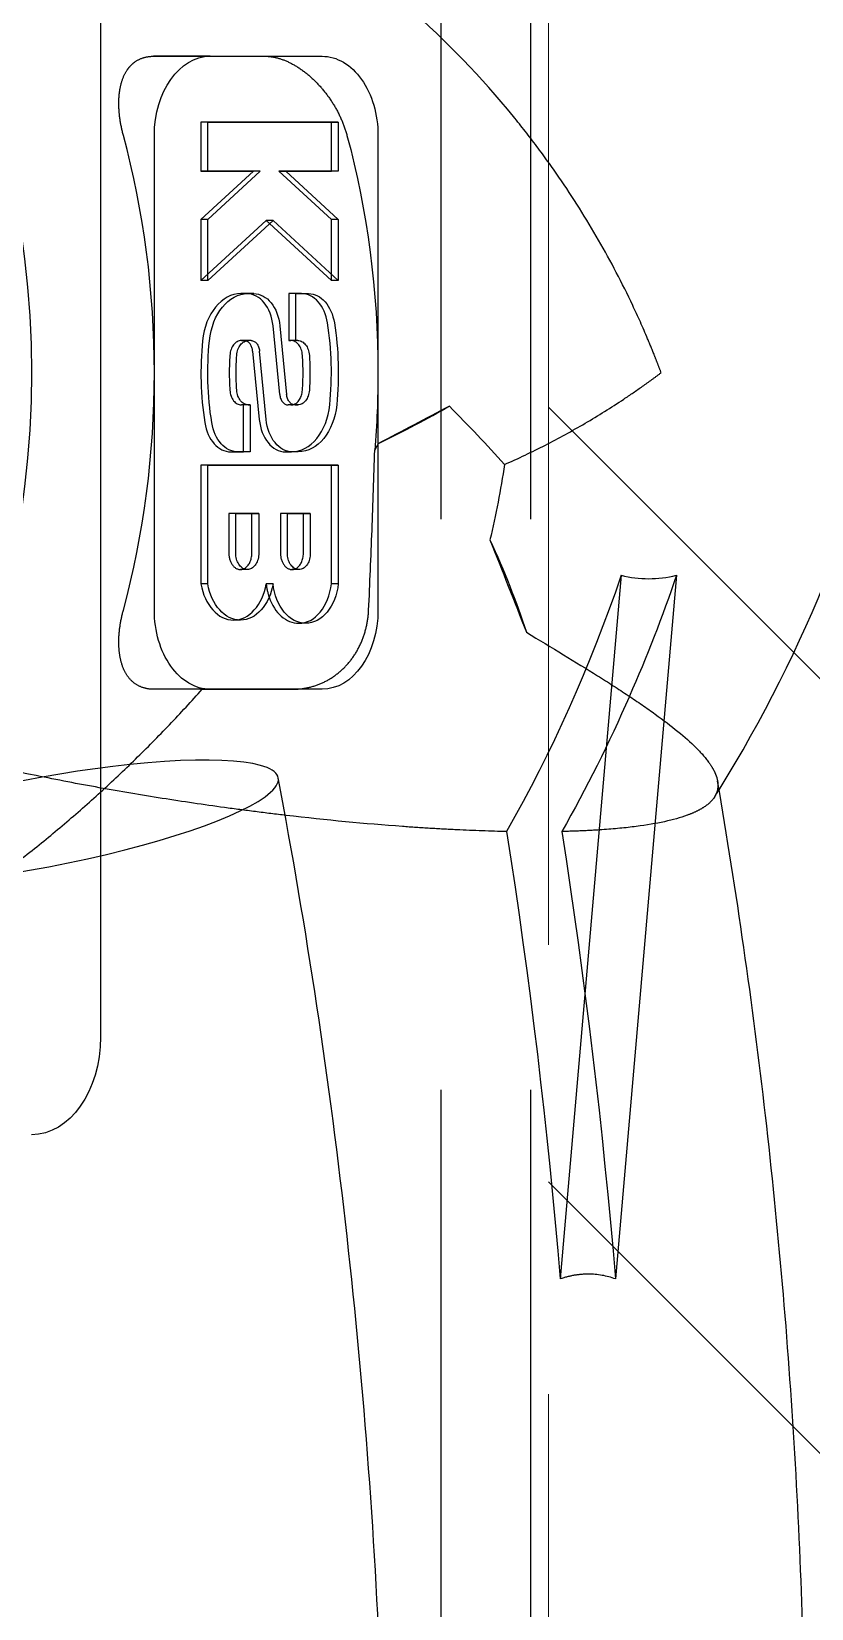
# Model space of a CAD drawing. Header units: millimetres. Extents: x -46397 to 283259, y -8690 to 23983.
# Drawn here: x -20254.3 to -20210.9, y 4537.5 to 4625.2 of the extents above; entities that cross this region are included whole.
import ezdxf
from ezdxf.enums import TextEntityAlignment as Align

# ---------------------------------------------------------------- set-up
doc = ezdxf.new("R2010")
doc.units = ezdxf.units.MM
doc.linetypes.add('CENTER', pattern=[2, 1.25, -0.25, 0.25, -0.25])
doc.linetypes.add('PHANTOM', pattern=[63.50000000000001, 31.75, -6.35, 6.35, -6.35, 6.35, -6.35])
doc.layers.add('DUONGTAM', color=1, linetype='CENTER', lineweight=0)
doc.styles.add('Tahoma', font='tahoma.ttf')
doc.styles.add('Text_nameplate', font='arial.ttf', dxfattribs={"width": 0.9, "height": 2.5})

# ---------------------------------------------------------------- blocks, each defined once
blk = doc.blocks.new('BO-1')
at = {"color": 251, "linetype": 'PHANTOM', "ltscale": 5, "extrusion": (6.890185696795332e-16, 1, 0)}
for p, q in [((599.9951631434087, 3233.614315796662), (599.9951631434087, 1733.614315796662)), ((604.9951631434087, 3233.614315796662), (604.9951631434087, 1733.614315796662))]:
    blk.add_line(p, q, dxfattribs=at)
at = {"color": 251, "linetype": 'PHANTOM', "ltscale": 5, "extrusion": (6.890185696795331e-16, 1, 0)}
for p, q in [((581.0530430474901, 2802.470686463359), (581.0527010810038, 2728.55764298463)), ((587.1632580682344, 2783.122768276419), (584.0062368613726, 2783.122768276419)), ((584.0062572284369, 2783.122768276324), (590.2318712802371, 2783.12271066941)), ((587.1632784353278, 2783.122768276324), (593.388892487128, 2783.122710669403)), ((586.6444602917472, 2779.454294816006), (586.6444476641482, 2776.7249469899)), ((587.0287574554386, 2779.454294816006), (586.6444602917472, 2779.454294816006)), ((593.9076766855142, 2779.454227607941), (586.6444602917472, 2779.454294816013)), ((587.0287448278395, 2776.724946989907), (587.0287574554677, 2779.454294816013)), ((587.0287574554386, 2779.454294816006), (594.2919738492055, 2779.454227607934)), ((593.907664057886, 2776.724879781836), (593.9076766855142, 2779.454227607941)), ((594.2919738492055, 2779.454227607941), (593.9076766855142, 2779.454227607941)), ((594.2919738492055, 2779.454227607941), (594.2919612215774, 2776.724879781836)), ((584.0503899409669, 2765.514101427496), (584.0504510423343, 2778.720623166712)), ((596.5016791459057, 2778.720507952876), (596.5016180445382, 2765.513986213661)), ((589.5632736250118, 2776.724919981393), (586.6444352618128, 2774.0442942333)), ((586.6444476641482, 2776.7249469899), (589.5632736250118, 2776.724919981393)), ((587.0287448278395, 2776.724946989907), (586.6444476641482, 2776.724946989907)), ((587.0287324255041, 2774.0442942333), (589.9475707887032, 2776.724919981393)), ((589.9475707887032, 2776.724919981393), (587.0287448278395, 2776.724946989907)), ((589.9475707887032, 2776.724919981393), (589.5632736250118, 2776.724919981393)), ((590.9888380970515, 2776.724906790344), (591.3731391326583, 2776.724903234321)), ((593.9076516555797, 2774.044227025228), (590.9888380970515, 2776.724906790344)), ((591.3731352607429, 2776.724906790351), (590.9888380970515, 2776.724906790351)), ((594.2919612216065, 2776.724879781836), (591.3731352607429, 2776.724906790344)), ((591.3731352607429, 2776.724906790351), (594.291948819271, 2774.044227025228)), ((591.3731391326583, 2776.724903234321), (593.907664057886, 2776.724879781829)), ((594.2919612216065, 2776.724879781836), (593.907664057886, 2776.724879781836)), ((586.6444352618128, 2774.044294233292), (586.6444195575023, 2770.649946989859)), ((586.6444195575023, 2770.649946989867), (590.2760431853822, 2773.985186079179)), ((587.0287324255041, 2774.0442942333), (586.6444352618128, 2774.0442942333)), ((587.0287167211936, 2770.649946989867), (587.0287324255041, 2774.0442942333)), ((590.6603403490735, 2773.985186079172), (587.0287167211936, 2770.649946989867)), ((590.2760431853822, 2773.985186079179), (590.4681890148204, 2773.808716624528)), ((590.6603403490735, 2773.985186079172), (590.2760431853822, 2773.985186079172)), ((590.4681890148204, 2773.808716624528), (593.9076359512692, 2770.649879781795)), ((594.2919331149606, 2770.649879781795), (590.6603403490735, 2773.985186079172)), ((593.9076359512692, 2770.649879781795), (593.9076516555797, 2774.044227025228)), ((594.291948819271, 2774.044227025228), (593.9076516555797, 2774.044227025228)), ((594.291948819271, 2774.044227025228), (594.2919331149606, 2770.649879781795)), ((587.0287167211936, 2770.649946989867), (586.6444195575023, 2770.649946989867)), ((594.2919331149606, 2770.649879781795), (593.9076359512692, 2770.649879781795)), ((589.2545644221245, 2769.916230741354), (588.8702672584332, 2769.916230741354)), ((589.1988029881904, 2769.916227701408), (588.8702813796408, 2769.916230741288)), ((589.2545785433322, 2769.916230741288), (588.8702813796408, 2769.916230741288)), ((589.5831001519109, 2769.916227701408), (589.1988029881904, 2769.916227701408)), ((589.2545785433322, 2769.916230741288), (589.5831001519109, 2769.916227701408)), ((591.5418992170598, 2769.916206020248), (591.5418871325674, 2767.304249498495)), ((591.9261963807512, 2769.916206020248), (591.5418992170598, 2769.916206020248)), ((592.2517049038433, 2769.916199452262), (591.5418992170598, 2769.916206020248)), ((591.9261842962878, 2767.304249498488), (591.9261963807803, 2769.916206020248)), ((591.9261963807512, 2769.916206020248), (592.6360020675347, 2769.916199452262)), ((591.0286603166896, 2764.306910965712), (590.6584678992222, 2768.116236083024)), ((591.0427650629135, 2768.116236083017), (591.412957480381, 2764.306910965705)), ((589.2793586215121, 2767.304273990096), (588.8950614578207, 2767.304273990096)), ((588.8950656670204, 2767.304273990089), (589.0504984722647, 2767.304272551836)), ((589.2793628307118, 2767.304273990089), (588.8950656670204, 2767.304273990089)), ((589.278214719292, 2767.304272551836), (589.0504984722938, 2767.304272551836)), ((589.4347956359852, 2767.304272551836), (589.278214719292, 2767.304272551836)), ((589.4347956359852, 2767.304272551836), (589.2793628307118, 2767.304273990089)), ((591.5418871325674, 2767.304249498488), (591.6569588837447, 2767.30424843371)), ((591.9261842962878, 2767.304249498488), (591.5418871325674, 2767.304249498488)), ((592.041256047436, 2767.30424843371), (591.6569588837447, 2767.30424843371)), ((592.041256047436, 2767.30424843371), (591.9261842962878, 2767.304249498488)), ((589.5233476688154, 2766.721176675459), (589.8935400862829, 2762.911851558147)), ((590.2778372499743, 2762.91185155814), (589.9076448325068, 2766.721176675452)), ((584.0503288395994, 2752.307579688288), (584.0503899409669, 2765.514101427496)), ((596.5016180445382, 2765.513986213661), (596.5015569431707, 2752.307464474452)), ((589.0101208529086, 2763.723838142669), (588.8950491017604, 2763.723839207455)), ((589.2793462654517, 2763.723839207455), (588.8950491017604, 2763.723839207455)), ((589.0101087684452, 2761.111881620917), (589.0101208529377, 2763.723838142669)), ((589.3944180166291, 2763.723838142669), (589.0101208529086, 2763.723838142669)), ((589.2793462654517, 2763.723839207455), (589.3944180166291, 2763.723838142669)), ((589.3944180166291, 2763.723838142669), (589.3944059321366, 2761.111881620917)), ((591.6569423184847, 2763.723813651075), (591.5015095132112, 2763.723815089321)), ((591.8858066769026, 2763.723815089329), (591.5015095132112, 2763.723815089329)), ((592.041239482176, 2763.723813651075), (591.6569423184847, 2763.723813651075)), ((592.0412436913757, 2763.723813651054), (591.6569465276843, 2763.723813651054)), ((591.8858066769026, 2763.723815089329), (592.041239482176, 2763.723813651075)), ((588.3003030816617, 2761.111888188895), (589.0101087684161, 2761.111881620917)), ((589.3944059321366, 2761.111881620924), (588.6846002453822, 2761.111888188902)), ((589.3944059321366, 2761.111881620924), (589.0101087684452, 2761.111881620924)), ((591.3532049972855, 2761.111859939749), (591.6817265737045, 2761.111856899876)), ((591.737502161006, 2761.111859939756), (591.3532049972855, 2761.111859939756)), ((592.0660237373959, 2761.111856899876), (591.6817265737045, 2761.111856899876)), ((592.0660378907633, 2761.111856899803), (591.6817407270719, 2761.111856899803)), ((592.0660237373959, 2761.111856899876), (591.737502161006, 2761.111859939756)), ((586.6443720342359, 2760.378207859362), (586.6443414835376, 2753.774946989758)), ((587.0286691979272, 2760.378207859369), (586.6443720342359, 2760.378207859369)), ((593.9075884279737, 2760.378140651298), (586.6443720342359, 2760.378207859369)), ((587.028638647258, 2753.774946989758), (587.0286691979272, 2760.378207859369)), ((587.0286691979272, 2760.378207859369), (594.2918855916942, 2760.378140651298)), ((593.9075578773045, 2753.774879781686), (593.9075884279737, 2760.378140651298)), ((594.2918855916942, 2760.378140651298), (593.9075884279737, 2760.378140651298)), ((594.2918855916942, 2760.378140651298), (594.2918550409959, 2753.774879781686)), ((588.2007630553271, 2757.678193457618), (588.2007525323133, 2755.403736935867)), ((588.5850602190185, 2757.678189901639), (588.2007630553562, 2757.678193457618)), ((588.5850602190476, 2757.678193457618), (588.2007630553271, 2757.678193457618)), ((588.5850496960338, 2755.403736935867), (588.5850602190476, 2757.678193457618)), ((588.5850602190476, 2757.678193457618), (589.8613110996666, 2757.6781816482)), ((589.4770139359753, 2757.6781816482), (588.5850602190185, 2757.678189901639)), ((589.4770034129324, 2755.403725126449), (589.4770139359462, 2757.6781816482)), ((589.8613110996666, 2757.6781816482), (589.4770139359753, 2757.6781816482)), ((589.8613110996666, 2757.6781816482), (589.8613005766529, 2755.403725126449)), ((591.0749215425749, 2757.678166862428), (591.0749110195611, 2755.403710340678)), ((591.4592187062663, 2757.678163306442), (591.0749215425749, 2757.678166862428)), ((591.4592187062954, 2757.678166862428), (591.0749215425749, 2757.678166862428)), ((591.4592081832816, 2755.403710340678), (591.4592187062663, 2757.678166862428)), ((591.4592187062954, 2757.678166862428), (592.7354695869144, 2757.678155053011)), ((592.3511724231939, 2757.678155053004), (591.4592187062663, 2757.678163306442)), ((592.3511619001802, 2755.403698531253), (592.3511724231939, 2757.678155053004)), ((592.7354695869144, 2757.678155053011), (592.3511724231939, 2757.678155053011)), ((592.7354695869144, 2757.678155053011), (592.7354590639006, 2755.403698531253)), ((589.2231754538952, 2754.567317987651), (588.8388782902039, 2754.567317987651)), ((592.097333941143, 2754.567291392454), (591.7130367774516, 2754.567291392454)), ((610.0502592195116, 2754.252152520243), (606.6507453148079, 2715.099195555038)), ((613.1246365291008, 2754.252152520243), (609.725122624397, 2715.099195555046)), ((587.028638647258, 2753.774946989758), (586.6443414835667, 2753.774946989758)), ((590.6602468441124, 2753.774913385726), (590.275949680421, 2753.774913385726)), ((594.2918550409959, 2753.774879781693), (593.9075578773045, 2753.774879781693)), ((588.8444455943827, 2751.749930187671), (588.4601484306913, 2751.749930187671)), ((592.4760527812759, 2751.573809627113), (592.0917556175555, 2751.573809627113)), ((586.7155531131139, 2747.905351900565), (584.006094291457, 2747.905376971754)), ((593.3887295501481, 2747.90531936484), (587.163115498377, 2747.905376971754)), ((593.3887499172997, 2747.905319364738), (591.7496949045162, 2747.905319364738))]:
    blk.add_line(p, q, dxfattribs=at)
at = {"color": 251, "linetype": 'PHANTOM', "ltscale": 5, "extrusion": (0, 0, -1)}
for centre, major_axis, ratio, start_param, end_param in [((551.0776932957233, 2765.514164723991), (-0.0003419664860799094, -36.95652173856841), 0.707106781171411, -2.271640074187848, -0.8699656654182806), ((587.1632580682344, 2778.720594363255), (3.253181134584827e-15, 4.402173913163653), 0.7071067811865471, -1.570789783786945, 6.543007538217793e-06), ((593.3888721200055, 2778.720536756333), (2.822569912991474e-15, 4.402173913163652), 0.7071067811865474, 6.543007550421741e-06, 1.570802869803273), ((570.3694109131466, 2765.513986213646), (-0.0003419664152920895, -36.9565217386501), 0.7071067811662585, -1.936235018151929, -1.570802869802089), ((589.2545644221245, 2766.864056828225), (1.936471050344086e-15, 3.052173913129772), 0.7071067811865472, -1.429285833267236, 6.543008843395981e-06), ((589.5830905114708, 2767.832532049212), (1.461075328789317e-15, 2.083695652238969), 0.7071067811865474, 6.543011999258394e-06, 1.434217850224491), ((592.6359924270946, 2767.832503800088), (1.41852886383996e-15, 2.083695652226236), 0.7071067811865472, 6.54300505497724e-06, 1.349035968215582), ((585.3650705380132, 2765.514092818467), (-8.920529580707409e-15, -12.62445652201812), 0.7071067811865474, -1.792556685377416, -1.429285833266768), ((595.9555317749036, 2765.513994822705), (8.920529580707409e-15, 12.62445652201812), 0.7071067811865474, -1.792556685377416, -1.429285833266768), ((589.2793586215121, 2766.394491381394), (6.407348995805288e-16, 0.9097826087100519), 0.7071067811865472, -1.473870951094631, 6.543016763949083e-06), ((589.4347925130278, 2766.629272551826), (4.38694411428182e-16, 0.6750000000209974), 0.7071067811865474, 6.543015310564539e-06, 1.434217850225566), ((592.0412518382363, 2766.394465824993), (5.778689612860138e-16, 0.9097826087358163), 0.7071067811865474, 6.54302473818893e-06, 1.473884111564666), ((595.682768129016, 2765.513997346611), (5.674642475181375e-15, 10.00827569201273), 0.7071067811865474, -1.667708542008556, -1.473871018789227), ((585.6378341836098, 2765.514090294546), (-6.451798592684169e-15, -10.0082756923976), 0.7071067811865474, -1.667708542005912, -1.473871037234309), ((570.3694109142525, 2765.513986213675), (-0.0003419666430351091, -36.95652173860474), 0.7071067811374427, -1.570802869805708, -1.454012101338221), ((589.2793504746805, 2764.633621816171), (-5.778689612860138e-16, -0.9097826087358163), 0.7071067811865474, 6.54302473818893e-06, 1.473884111564666), ((592.0412436913757, 2764.633596259785), (-5.227737032217269e-16, -0.9097826087211126), 0.7071067811865472, -1.473871153935953, 6.543008763904012e-06), ((591.8858097998891, 2764.398815089339), (-4.748542479489748e-16, -0.6750000000246354), 0.7071067811865472, 6.543015310377761e-06, 1.434217850220227), ((592.0660378907633, 2764.164030812947), (-1.658915294188327e-15, -3.052173913130541), 0.7071067811865474, -1.429285833265466, 6.557910356974617e-06), ((577.8067837005656, 2765.513917394081), (-72.7330386298257, -35.36103590746828), 0.1476552784938587, 4.467927565427983, 4.52437760415695), ((588.6846098857932, 2763.195583841076), (-1.41852886383996e-15, -2.083695652226236), 0.7071067811865472, 6.54300505497724e-06, 1.349035968215582), ((591.7375118014461, 2763.195555591945), (-1.328558718257276e-15, -2.083695652238969), 0.7071067811865474, 6.543008527248829e-06, 1.434217850224035), ((577.4934800212213, 2754.17686671508), (23.37314470961416, -28.62657166898379), 0.6123747489981402, -1.171048668619451, -1.010086193410945), ((589.2231754538952, 2755.472370190193), (-5.889033045602773e-16, -0.9050522025405682), 0.7071067811865471, -1.494876893415016, 1.494889979430662), ((592.097333941143, 2755.472343595004), (-5.333921533294947e-16, -0.9050522025412582), 0.7071067811865474, -1.494876893404997, 1.494889979420642), ((562.6981894730998, 2786.6529420388), (2.283612361126346e-14, 74.3925277159189), 0.7071067811865471, 2.021432432476407, 2.248833304245618), ((565.7725667828345, 2786.652942038706), (5.481054672031468e-14, 74.39252771569643), 0.7071067811865474, 2.021432432476499, 2.124861159969381), ((588.8444455943827, 2754.390649705707), (-1.986038238933632e-15, -2.640719518032906), 0.7071067811865471, -1.335460153896799, 1.335473239912802), ((592.4760527812759, 2754.172315061977), (-1.623885044334108e-15, -2.598505434854414), 0.7071067811865474, -1.417246001245768, 1.417259087262047), ((587.1631358654995, 2752.307550884824), (-2.814157181760598e-15, -4.402173913165471), 0.7071067811865472, 6.543007550424445e-06, 1.57080286980286), ((593.3887499172706, 2752.30749327791), (-3.253181134584827e-15, -4.402173913163653), 0.7071067811865471, -1.570789783786945, 6.543007538217793e-06), ((565.7725667817867, 2786.65294203971), (2.99415509699533e-14, 74.39252771749918), 0.707106781186547, 2.124862693462108, 2.248833304244239), ((570.257877796219, 2782.728328103015), (-40.24825342692822, 35.21698292567966), 4.719420382948758e-07, 3.14159079690256, 3.141592501288423), ((428.1022287731466, 2685.080505804956), (1.432318591570686e-13, 254.2838320711191), 0.7071067811865471, 1.353147825002756, 1.4524684917152), ((431.1766060828231, 2685.08050580497), (1.752062822661975e-13, 254.2838320710094), 0.7071067811865472, 1.353147825002719, 1.452468491715192), ((577.2097294440318, 2728.55764298463), (-5.028919766304557e-05, -5.434782608614279), 0.7071067811704644, -1.57080286980411, -6.543009213544337e-06)]:
    blk.add_ellipse(centre, major_axis=major_axis, ratio=ratio, start_param=start_param, end_param=end_param, dxfattribs=at)
at = {"color": 251, "linetype": 'PHANTOM', "ltscale": 5}
for centre, major_axis, ratio, start_param, end_param in [((557.9181828095752, 2765.514101427482), (0.0003419664146775543, 36.95652173863928), 0.70710678116626, -1.570789783787765, -1.205357635437816), ((588.8702672584332, 2766.864056828225), (2.436071411420619e-15, 3.052173913122825), 0.7071067811865471, -2.220446049250313e-16, 1.429285833266311), ((589.1987933477503, 2767.832532049212), (-1.461075328789317e-15, -2.083695652238969), 0.7071067811865474, 1.707374803365302, 3.141586110577794), ((592.2516952634032, 2767.832503800088), (-1.41852886383996e-15, -2.083695652226236), 0.7071067811865472, 1.792556685374211, 3.141586110584738), ((584.9807733742928, 2765.514092818467), (-1.003075260533256e-14, -12.62445652201812), 0.7071067811865474, 1.429285833266769, 1.792556685377416), ((595.5712346111832, 2765.513994822705), (1.003075260533256e-14, 12.62445652201812), 0.7071067811865474, 1.429285833266769, 1.792556685377416), ((588.8950614578207, 2766.394491381394), (7.240016264274155e-16, 0.9097826087100519), 0.7071067811865472, -6.543016763949083e-06, 1.473870951094631), ((589.0504953493364, 2766.629272551833), (-4.723576183294228e-16, -0.6750000000137215), 0.7071067811865472, 2.918042282760746, 3.141586110574482), ((589.0504953493364, 2766.62927255184), (-5.067208979624431e-16, -0.6750000000077137), 0.7071067811865471, 1.707374803351007, 2.918042282780436), ((591.6569546745159, 2766.394465824993), (-6.492907793984966e-16, -0.9097826087358163), 0.7071067811865474, 1.667708542025128, 3.141586110565055), ((595.2984709653247, 2765.513997346611), (6.562820894881502e-15, 10.00827569201273), 0.7071067811865474, 1.473871018789227, 1.667708542008556), ((585.2535370199184, 2765.514090294546), (-7.339977012384295e-15, -10.0082756923976), 0.7071067811865474, 1.473871037234309, 1.667708542005912), ((557.9181828094879, 2765.514101427511), (0.0003419665273411262, 36.95652173863926), 0.7071067811683491, -1.936221932136347, -1.570789783786398), ((588.8950533109892, 2764.633621816171), (6.492907793984966e-16, 0.9097826087358163), 0.7071067811865474, 1.667708542025128, 3.141586110565055), ((591.6569465276843, 2764.633596259777), (-5.574681727408993e-16, -0.9097826087205846), 0.7071067811865475, 0.1924610493685852, 1.473871153941922), ((591.5015126361686, 2764.398815089339), (4.748542479489748e-16, 0.6750000000246354), 0.7071067811865472, 1.707374803369567, 3.141586110574483), ((591.6569465276843, 2764.633596259785), (6.684904752056815e-16, 0.9097826087238742), 0.7071067811865472, 3.141586110581048, 3.334053702957632), ((591.6817407270719, 2764.164030812947), (-1.880959899113358e-15, -3.052173913130541), 0.7071067811865474, -6.557910356974617e-06, 1.429285833265466), ((573.1487018620537, 2762.98525387573), (35.66605628008173, 9.680750413168202), 0.2534000879728167, -0.926577421198175, -0.7693405593594341), ((588.3003127221018, 2763.195583841076), (1.41852886383996e-15, 2.083695652226236), 0.7071067811865472, 1.792556685374211, 3.141586110584738), ((591.3532146377256, 2763.195555591945), (1.492137721031026e-15, 2.083695652238969), 0.7071067811865474, 1.707374803365758, 3.141586110581266), ((588.8388782902039, 2755.472370190201), (7.346200765440942e-16, 0.9050522025431301), 0.7071067811865471, 1.646702674165156, 3.446544153893768), ((588.8388782902039, 2755.472370190186), (-5.264532594148295e-16, -0.9050522025256444), 0.7071067811865472, 0.3049515002922527, 1.494876893419816), ((591.7130367774516, 2755.472343595004), (7.068645009296613e-16, 0.9050522025448652), 0.7071067811865474, 1.64670267416716, 3.446544153893164), ((591.7130367774516, 2755.47234359499), (-6.652311374979729e-16, -0.9050522025328995), 0.7071067811865472, 0.3049515002999179, 1.494876893420423), ((588.4601484306913, 2754.390649705707), (1.839600126310454e-15, 2.640719518034531), 0.7071067811865472, 1.806119413678339, 3.141592653587053), ((588.4601484306913, 2754.390649705707), (-2.208082843858663e-15, -2.640719518032906), 0.7071067811865471, -2.748912208971888e-12, 1.335460153896799), ((592.0917556176719, 2754.172315062021), (2.012463103064176e-15, 2.598505435015895), 0.7071067811865471, 1.724333566336035, 2.027819796726632), ((592.0917556175555, 2754.17231506197), (-2.067974254183596e-15, -2.598505434853579), 0.7071067811865472, -2.800426557314495e-12, 1.417246001247843), ((592.0917556175555, 2754.172315061977), (1.845473640223452e-15, 2.598505434858454), 0.7071067811865472, 2.027819796736904, 3.141592653587009), ((577.5969114224717, 2740.448908381103), (-13.34946932044415, -2.529240280470366), 0.1830082329306786, -0.802727932158005, 4.286554925960052), ((577.5969114224717, 2740.448908381103), (-13.34946932044625, -2.529240280469313), 0.1830082329307275, -1.996503014819274, -0.8027279321579908), ((577.5970568799239, 2740.449551304181), (-13.34888426083572, -2.528912570147624), 0.1829748082350387, -1.996627516138338, -1.996500143777306)]:
    blk.add_ellipse(centre, major_axis=major_axis, ratio=ratio, start_param=start_param, end_param=end_param, dxfattribs=at)
for points, knots in [([(615.4950818177895, 2742.315410760512), (617.943510998186, 2746.24470621561), (619.9813165033993, 2750.336416269366), (623.3822671706148, 2758.859352027965), (624.7201379165344, 2763.298711481006), (626.6736629104998, 2772.291408557318), (627.2890437790484, 2776.845357681229), (627.8224394871213, 2785.984071312935), (627.7403514879115, 2790.569062954205), (626.8753214944154, 2799.688393546753), (626.0925409389893, 2804.223008591337), (624.9430507702054, 2808.689466364176)], [0.8484503225358123, 0.8484503225358123, 0.8484503225358123, 0.8484503225358123, 1.057024726696185, 1.057024726696185, 1.272732453568598, 1.272732453568598, 1.488440180441011, 1.488440180441011, 1.704147907313424, 1.704147907313424, 1.919855634185836, 1.919855634185836, 1.919855634185836, 1.919855634185836]), ([(612.2695073002251, 2765.513840310061), (612.2110509928025, 2765.670297460249), (612.1502999436634, 2765.830434406813), (612.0283394906146, 2766.14668462885), (611.8428595576552, 2766.620155943882), (611.6498047369241, 2767.090910207986), (611.2536917352118, 2768.028776214288), (610.9762842170021, 2768.649165802814), (610.1046220691351, 2770.495530450051), (609.4710064038809, 2771.706740363527), (608.0996910140093, 2774.087575266331), (607.3619851765397, 2775.25720950704), (606.176208613877, 2776.977823549282), (605.7677282266959, 2777.545710612747), (604.9239092396165, 2778.669580637663), (604.4881080755149, 2779.226020190265), (602.2613611718698, 2781.952240263218), (600.31396112722, 2783.975920183756), (597.1474827279744, 2786.755319953806), (596.0508789270534, 2787.63880039124), (593.7731239437999, 2789.310349039272), (592.5884059663222, 2790.100236397823), (591.3789653066488, 2790.822570579785)], [-4.057752522942348e-05, -4.057752522942348e-05, -4.057752522942348e-05, -4.057752522942348e-05, 0.0004478185926376124, 0.0004478185926376124, 0.0009362147105046483, 0.00191300694623872, 0.00191300694623872, 0.003866591417706861, 0.003866591417706861, 0.007773760360643148, 0.007773760360643148, 0.01168092930357943, 0.01168092930357943, 0.01363451377504758, 0.01363451377504758, 0.01558809824651572, 0.01558809824651572, 0.0234024361323883, 0.0234024361323883, 0.02730960507532458, 0.02730960507532458, 0.03121677401826086, 0.03121677401826086, 0.03121677401826086, 0.03121677401826086]), ([(582.3249262198806, 2778.720623166712), (582.2478571266693, 2779.005487429724), (582.1888538539642, 2779.284581287091), (582.1048514575814, 2779.832017976067), (582.079824512417, 2780.101726697296), (582.0662838921417, 2780.624250196761), (582.0777016748907, 2780.872281582092), (582.1375717482879, 2781.342853347047), (582.186693917407, 2781.567352601069), (582.3243467929133, 2781.979303706223), (582.4117620030302, 2782.164967112749), (582.5730506595282, 2782.412561874273), (582.6318770918879, 2782.489905693441), (582.7605593954213, 2782.633621653692), (582.830589192803, 2782.699961440147), (583.0525302151509, 2782.876635107492), (583.2178038806014, 2782.966922397111), (583.5858842767193, 2783.09030615717), (583.7899463862996, 2783.122770277897), (584.0062572284369, 2783.122768276324)], [0, 0, 0, 0, 0.0008297225916181867, 0.0008297225916181867, 0.001659445183236373, 0.001659445183236373, 0.00248916777485456, 0.00248916777485456, 0.003318890366472747, 0.003318890366472747, 0.004148612958090933, 0.004148612958090933, 0.004563474253900033, 0.004563474253900033, 0.004978335549709134, 0.004978335549709134, 0.005808058141327337, 0.005808058141327337, 0.00663778073294554, 0.00663778073294554, 0.00663778073294554, 0.00663778073294554]), ([(590.2318712802371, 2783.12271066941), (590.4476969568059, 2783.122708672327), (590.6711319937895, 2783.091312772176), (591.1319235267001, 2782.969325611561), (591.3716062006133, 2782.877072641397), (591.8420494980819, 2782.64241129204), (592.0750377258228, 2782.499882480447), (592.5353534258611, 2782.16545973501), (592.755568434106, 2781.978731398089), (593.1762830737571, 2781.569203397038), (593.3783734598255, 2781.344073457778), (593.7493917805841, 2780.871752588883), (593.9194752133626, 2780.623937570996), (594.2283358504064, 2780.104775958546), (594.3668262898864, 2779.832958074182), (594.6014958584565, 2779.284199892511), (594.699201352807, 2779.004943001488), (594.776154323481, 2778.720507952876)], [0, 0, 0, 0, 0.0008295963378120488, 0.0008295963378120488, 0.001659192675624098, 0.001659192675624098, 0.002488789013436146, 0.002488789013436146, 0.003318385351248193, 0.003318385351248193, 0.004147981689060239, 0.004147981689060239, 0.004977578026872284, 0.004977578026872284, 0.005807174364684326, 0.005807174364684326, 0.006636770702496369, 0.006636770702496369, 0.006636770702496369, 0.006636770702496369]), ([(603.5551353782939, 2760.412803436277), (604.3179380990914, 2760.747298772371), (605.0768025271536, 2761.107715253235), (606.5727648075845, 2761.87275154769), (607.3113247377623, 2762.277978951392), (608.7672499775654, 2763.131405308832), (609.4846150789817, 2763.579605292242), (610.5428968098713, 2764.282480784943), (611.0675945857365, 2764.64156508452), (611.5852620857186, 2765.011831865934), (611.9287697382679, 2765.261130940144), (612.1014490762318, 2765.388379609456), (612.2695073002251, 2765.513840310061)], [0.01747206596441236, 0.01747206596441236, 0.01747206596441236, 0.01747206596441236, 0.02043908562028871, 0.02043908562028871, 0.02340610527616506, 0.02340610527616506, 0.02637312493204141, 0.02637312493204141, 0.02785663475997959, 0.02859838967394868, 0.02859838967394868, 0.02934014458791777, 0.02934014458791777, 0.02934014458791777, 0.02934014458791777]), ([(584.006094291457, 2747.905376971754), (583.7902686148882, 2747.905378968837), (583.5909712221764, 2747.936774868981), (583.2230373251368, 2748.058762029603), (583.053304114088, 2748.151014999767), (582.7579547738424, 2748.385676349124), (582.6302156097372, 2748.528205160718), (582.4116134090291, 2748.862627906154), (582.3240965237783, 2749.049356243075), (582.1871369277651, 2749.458884244127), (582.1376199017686, 2749.684014183379), (582.0774798874918, 2750.156335052289), (582.0662172099983, 2750.404150070168), (582.0795400808856, 2750.923311682619), (582.1045730263286, 2751.195129566983), (582.1887516263232, 2751.743887748653), (582.247848414554, 2752.023144639676), (582.3248040171748, 2752.307579688288)], [0, 0, 0, 0, 0.0008295963378120461, 0.0008295963378120461, 0.001659192675624092, 0.001659192675624092, 0.002488789013436138, 0.002488789013436138, 0.003318385351248184, 0.003318385351248184, 0.00414798168906023, 0.00414798168906023, 0.004977578026872277, 0.004977578026872277, 0.005807174364684323, 0.005807174364684323, 0.006636770702496369, 0.006636770702496369, 0.006636770702496369, 0.006636770702496369]), ([(591.749667328957, 2747.90531936484), (592.0197301047156, 2747.905317519133), (592.2855296509806, 2747.93217283284), (592.8085440946452, 2748.037971887647), (593.0676952238719, 2748.117766715787), (593.5677969743265, 2748.329825376747), (593.8053200150607, 2748.460156246245), (594.2557267611846, 2748.769338820607), (594.4708145682525, 2748.950667569352), (594.8615986156801, 2749.353105611245), (595.0374509347603, 2749.573232740743), (595.3505924919446, 2750.051666985452), (595.488415990374, 2750.312497757903), (595.7127696712851, 2750.850647368778), (595.8012119437626, 2751.130118735291), (595.9302885306824, 2751.710369571807), (595.9699167597573, 2752.008453233579), (595.9835944490915, 2752.307464474445)], [2.092216767550917e-07, 2.092216767550917e-07, 2.092216767550917e-07, 2.092216767550917e-07, 0.0008146742989030923, 0.0008146742989030923, 0.001629139376129429, 0.001629139376129429, 0.002443604453355767, 0.002443604453355767, 0.003258069530582107, 0.003258069530582107, 0.004072534607808447, 0.004072534607808447, 0.004886999685034787, 0.004886999685034787, 0.005701464762261127, 0.005701464762261127, 0.006515929839487468, 0.006515929839487468, 0.006515929839487468, 0.006515929839487468]), ([(603.6660569527594, 2739.989081843768), (602.7787830151792, 2740.006678136637), (601.8493039263121, 2740.0385982595), (600.3901490570861, 2740.108775210535), (599.8920980685216, 2740.13596162781), (598.8860519527516, 2740.197218920341), (598.3767231689126, 2740.231343132913), (595.7992868720903, 2740.419265042667), (593.6396312743891, 2740.624304850313), (590.8208914016723, 2740.952879721579), (590.2496285208326, 2741.022444557272), (589.102813945763, 2741.168144927597), (588.528142555122, 2741.244150071722), (586.8004971123592, 2741.481631708066), (585.6438985785353, 2741.652547760725), (583.3216965302709, 2742.02024459287), (582.1560909147665, 2742.217024867864), (579.8163410353009, 2742.63798857039), (578.6367305676395, 2742.863340540597), (575.14241617074, 2743.572282916776), (572.8636146578065, 2744.089377281326), (569.5178008973016, 2744.940413356261), (568.4146674000076, 2745.23673582586), (566.232825323561, 2745.857133458482), (565.1649922125216, 2746.17816192281), (562.0380552566494, 2747.172826109815), (560.0500987561536, 2747.879222946377), (557.2031646034156, 2749.017821309612), (556.2754070607189, 2749.411207349175), (554.4703725411673, 2750.224876672361), (553.5967979324632, 2750.643412180074), (552.7505684411153, 2751.075072196084)], [0.06025071039195142, 0.06025071039195142, 0.06025071039195142, 0.06025071039195142, 0.06349086808988956, 0.06349086808988956, 0.06511094693885862, 0.06511094693885862, 0.06673102578782768, 0.06673102578782768, 0.07321134118370393, 0.07321134118370393, 0.07483142003267299, 0.07483142003267299, 0.07645149888164206, 0.07645149888164206, 0.07969165657958019, 0.07969165657958019, 0.08293181427751833, 0.08293181427751833, 0.08617197197545647, 0.08617197197545647, 0.09265228737133274, 0.09265228737133274, 0.09589244506927087, 0.09589244506927087, 0.099132602767209, 0.099132602767209, 0.1056129181630853, 0.1056129181630853, 0.1088530758610234, 0.1088530758610234, 0.1120932335589615, 0.1120932335589615, 0.1120932335589615, 0.1120932335589615]), ([(604.7689579534344, 2751.075072196091), (606.1969890487671, 2750.217220599593), (607.5214789213787, 2749.41624215098), (609.3245790453802, 2748.282988242882), (609.8949664887914, 2747.916673707343), (610.9686696455465, 2747.204781930527), (611.4729090884503, 2746.858552102433), (612.8685834872012, 2745.852554499096), (613.6258153127856, 2745.238147215369), (614.4832430376846, 2744.386736914112), (614.7224917869898, 2744.114718110377), (615.0072759752511, 2743.723298204885), (615.0898397721176, 2743.595597561511), (615.2293029086723, 2743.345619235003), (615.2862869496166, 2743.223026759446), (615.367569369555, 2742.99972236899), (615.3951697817247, 2742.898035798059), (615.4122868404665, 2742.799046333403)], [0.004227238041878949, 0.004227238041878949, 0.004227238041878949, 0.004227238041878949, 0.01073333503703479, 0.01073333503703479, 0.01398638353461271, 0.01398638353461271, 0.01723943203219063, 0.01723943203219063, 0.02374552902734648, 0.02374552902734648, 0.02699857752492439, 0.02699857752492439, 0.02862510177371335, 0.02862510177371335, 0.03025162602250232, 0.03025162602250232, 0.03168127758639701, 0.03168127758639701, 0.03168127758639701, 0.03168127758639701]), ([(540.7651812638796, 2747.905351900543), (540.5969343881588, 2746.585170765011), (540.5023077535734, 2745.30738126193), (540.4662886632141, 2742.83807721677), (540.5248121319746, 2741.646525304056), (540.7386270550487, 2739.928264884544), (540.8309799071285, 2739.367059658569), (541.0608596285165, 2738.269030810243), (541.1990785720991, 2737.730233113897), (541.6809848696867, 2736.172512633781), (542.0911026688409, 2735.209668315907), (543.1031971703051, 2733.443259328921), (543.7049811836332, 2732.639547003619), (544.5946492963121, 2731.74640202188), (544.7797414766392, 2731.573232094805), (545.1605701960798, 2731.241669593958), (545.3566957720905, 2731.08285430462), (545.9623007864284, 2730.627319640346), (546.3889877612237, 2730.351484304756), (547.7393886342761, 2729.608610925472), (548.7330376111204, 2729.225683068453), (550.1022291310364, 2728.898060983822), (550.3824558565102, 2728.840129645342), (550.9560856026364, 2728.7398984086), (551.2503947088844, 2728.697510820534), (552.1459013239364, 2728.595397528287), (552.759145874239, 2728.560474236369), (554.6463277926377, 2728.552417014264), (555.9675158886821, 2728.675506729317), (557.6967734314676, 2728.988629499338), (558.0465293691377, 2729.0592561751), (558.7538872849254, 2729.216638581016), (559.1122750270588, 2729.303623081589), (560.1894062088104, 2729.586323069966), (560.9122883651871, 2729.80410425735), (563.0942598840629, 2730.540806919893), (564.5666190371558, 2731.142660302005), (566.7987118790916, 2732.202322371126), (567.548277128808, 2732.582829723997), (569.0329171352205, 2733.383547303817), (569.7705809582258, 2733.804880088083), (571.970063881512, 2735.128422917904), (573.418436152424, 2736.089889163214), (575.5645852645102, 2737.643533464969), (576.2768868864223, 2738.181226047291), (577.6765988582338, 2739.280579380688), (578.3658754461212, 2739.843507291782), (579.7242907940235, 2740.994763870757), (580.393457684404, 2741.583056801665), (581.0527641232184, 2742.183658004546)], [0.0201781611519972, 0.0201781611519972, 0.0201781611519972, 0.0201781611519972, 0.02505794482098299, 0.02505794482098299, 0.02993772848996878, 0.02993772848996878, 0.03237762032446167, 0.03237762032446167, 0.03481751215895457, 0.03481751215895457, 0.03969729582794035, 0.03969729582794035, 0.04457707949692613, 0.04457707949692613, 0.04579702541417258, 0.04579702541417258, 0.04701697133141902, 0.04701697133141902, 0.04945686316591191, 0.04945686316591191, 0.05433664683489771, 0.05433664683489771, 0.05555659275214415, 0.05555659275214415, 0.0567765386693906, 0.0567765386693906, 0.05921643050388349, 0.05921643050388349, 0.06409621417286929, 0.06409621417286929, 0.06531616009011573, 0.06531616009011573, 0.06653610600736218, 0.06653610600736218, 0.06897599784185506, 0.06897599784185506, 0.07385578151084081, 0.07385578151084081, 0.0762956733453337, 0.0762956733453337, 0.07873556517982656, 0.07873556517982656, 0.0836153488488123, 0.0836153488488123, 0.08605524068330517, 0.08605524068330517, 0.08849513251779802, 0.08849513251779802, 0.09093540580916586, 0.09093540580916586, 0.09093540580916586, 0.09093540580916586]), ([(581.0527641232184, 2742.183658004546), (581.7118644400325, 2742.784071438746), (582.3611104697047, 2743.396785450143), (583.6404603768315, 2744.646290142508), (584.270527837507, 2745.283126977778), (585.511448658508, 2746.580712916414), (586.1212450009771, 2747.240479722761), (586.7155531131139, 2747.905351900543)], [0.09093540580916586, 0.09093540580916586, 0.09093540580916586, 0.09093540580916586, 0.09337491618678376, 0.09337491618678376, 0.09581480802127662, 0.09581480802127662, 0.09825469985576947, 0.09825469985576947, 0.09825469985576947, 0.09825469985576947]), ([(596.9452092542197, 2678.557281420279), (596.9452293396753, 2682.898576119308), (596.8648681623454, 2687.239871054215), (596.5435652115848, 2695.911253233488), (596.3026234957215, 2700.241339553195), (595.6607045982091, 2708.879122320843), (595.2597275307926, 2713.186817859173), (594.2986436796782, 2721.76869227726), (593.7385370649281, 2726.042870272828), (592.4604562314635, 2734.546665161277), (591.7424822332396, 2738.776281206262), (590.9463807429129, 2742.978148661565)], [1.570789783786881, 1.570789783786881, 1.570789783786881, 1.570789783786881, 1.623149661346711, 1.623149661346711, 1.675509538906541, 1.675509538906541, 1.727869416466371, 1.727869416466371, 1.780229294026201, 1.780229294026201, 1.832589171586031, 1.832589171586031, 1.832589171586031, 1.832589171586031]), ([(615.4122868404665, 2742.799046333403), (615.4730665555398, 2742.4475518656), (615.4016682438669, 2742.130063518893), (615.0631874871324, 2741.659331507185), (614.8753161338682, 2741.488163412742), (614.5058274875337, 2741.250035057911), (614.3680267808959, 2741.17376944434), (614.062121673458, 2741.027477739681), (613.8936096914404, 2740.957356883923), (612.9845817470341, 2740.626568591132), (612.040244533302, 2740.421027053486), (610.2968913203804, 2740.19519371964), (609.6609396086715, 2740.133795298276), (608.6209911870828, 2740.062977942853), (608.2593375259894, 2740.042927518171), (607.5161883677938, 2740.010451064253), (607.1336862063617, 2739.997941015205), (606.7404342623486, 2739.989081843768)], [0.03168127758639701, 0.03168127758639701, 0.03168127758639701, 0.03168127758639701, 0.03675772301765814, 0.03675772301765814, 0.04001077151523606, 0.04001077151523606, 0.04163729576402501, 0.04163729576402501, 0.04326382001281396, 0.04326382001281396, 0.04976991700796979, 0.04976991700796979, 0.0530229655055477, 0.0530229655055477, 0.05464948975433666, 0.05464948975433666, 0.05627601400312561, 0.05627601400312561, 0.05627601400312561, 0.05627601400312561]), ([(620.143237592245, 2695.948702817721), (620.04369319955, 2699.100117308172), (619.900839903974, 2702.249236940076), (619.5286223063304, 2708.538971660001), (619.2992559845734, 2711.679586407871), (618.7541905536491, 2717.948255575608), (618.4384914890979, 2721.076309865978), (617.7210040051723, 2727.315890381968), (617.3192156434525, 2730.427416488292), (616.4298569835082, 2736.629989743804), (615.9422867549292, 2739.721036786938), (615.412010302709, 2742.799879023613)], [1.615437709959589, 1.615437709959589, 1.615437709959589, 1.615437709959589, 1.654292903875033, 1.654292903875033, 1.693149018748709, 1.693149018748709, 1.732005133622386, 1.732005133622386, 1.770861248496063, 1.770861248496063, 1.809717363369739, 1.809717363369739, 1.809717363369739, 1.809717363369739]), ([(609.725122624397, 2715.099195555046), (609.2345095393539, 2715.274854462292), (608.7318651170353, 2715.364636544994), (607.9591692772228, 2715.365625048541), (607.6973145858792, 2715.343395664499), (607.172865277651, 2715.253902348745), (606.911429588683, 2715.187067442068), (606.6507453148079, 2715.099195555038)], [2.031328409047107e-07, 2.031328409047107e-07, 2.031328409047107e-07, 2.031328409047107e-07, 0.002005637082023757, 0.002005637082023757, 0.003008354056615183, 0.003008354056615183, 0.00401107103120661, 0.00401107103120661, 0.00401107103120661, 0.00401107103120661])]:
    blk.add_open_spline(points, degree=3, knots=knots, dxfattribs=at)
for points in [[(600.476641223795, 2763.652372059962), (601.5441185081436, 2762.577552632193), (602.5708678709343, 2761.497533833379), (603.5551353782939, 2760.412803436277)], [(595.9835944490915, 2752.307464474445), (596.0514538480202, 2753.790955039466), (596.1774636228802, 2756.757821010997), (596.2796097290411, 2759.724403936093), (596.3235778647067, 2761.207611127368)], [(596.3235778647067, 2761.207611127368), (596.3832400810788, 2761.312362030844), (596.4425806358922, 2761.417161165843), (596.5015995752474, 2761.522008519646)], [(596.5015995752474, 2761.522008519646), (596.5111535788747, 2761.538981240785), (596.5206991544983, 2761.555955225511), (596.530236302322, 2761.572930473766)], [(603.5551353782939, 2760.412803436277), (603.3357524383173, 2759.008380921387), (603.0629949334543, 2757.606274697948), (602.738074573077, 2756.220474390223)], [(602.738074573077, 2756.220474390223), (603.4211102967092, 2754.505057176499), (604.0986890976201, 2752.789894320766), (604.7689579534344, 2751.075072196091)], [(610.0502592195116, 2754.252152520243), (611.052236861753, 2753.989389465195), (612.0770292982634, 2753.989389465195), (613.1246365291008, 2754.252152520243)], [(586.7155531131139, 2747.905351900558), (587.5754878131265, 2747.9053466464), (589.2743711241055, 2747.905335969041), (590.9315729553346, 2747.905324955984), (591.749667328957, 2747.90531936484)], [(615.2424230066244, 2741.912843520051), (615.3271257067972, 2742.046837197155), (615.4113446231349, 2742.181027384828), (615.4950818177895, 2742.315410760512)]]:
    blk.add_open_spline(points, degree=3, dxfattribs=at)
at = {"color": 251, "linetype": 'PHANTOM', "ltscale": 5, "style": 'Text_nameplate', "width": 0.9, "flags": 2}
blk.add_attdef('SPEC.', text='', height=2.5, dxfattribs=at).set_placement((282.5000000000291, 89.66567553442064), align=Align.MIDDLE_CENTER)
at = {"color": 251, "linetype": 'PHANTOM', "ltscale": 5, "style": 'Tahoma'}
for tag, height, p in [('PROJECT_CODE', 2.4, (245.0000000000291, 77.98846827837906)), ('DESIGN_PRESSURE', 2.608695652173889, (320.0000000000291, 77.98846827837906)), ('SERIAL_NO.', 2.608695652173889, (245.0000000000291, 69.45190202651929)), ('MAX_WORKING_PRESS', 2.608695652173889, (320.0000000000291, 69.45190202651929)), ('YEAR', 2.608695652173889, (245.0000000000291, 60.91533577467408)), ('TEST_PRES.', 2.608695652173889, (320.0000000000291, 60.91533577465952)), ('VOLUME', 2.608695652173889, (245.0000000000291, 52.37876952282886)), ('MAX_WORKING_TEMP.', 2.608695652173889, (320.0000000000291, 52.37876952281431))]:
    blk.add_attdef(tag, text='', height=height, dxfattribs=at).set_placement(p, align=Align.MIDDLE_CENTER)

msp = doc.modelspace()

# ---------------------------------------------------------------- hatches: boundary and pattern name
h = msp.add_hatch()
h.set_pattern_fill('AR-HBONE', color=1, scale=0.3)
h.set_pattern_definition([(45, (-288320.135346978, -5674.705977216247), (0, 43.10522938113193), [91.44, -30.48]), (135, (-288298.582746978, -5653.153377216247), (4.263256414560601e-15, 43.10522938113193), [91.44, -30.48])])
edge = h.paths.add_edge_path()
edge.add_line((-20175.52143419534, 3524.555132402826), (-20175.52143419534, 5124.206465215781))
edge.add_arc((-20435.38341244683, 5125.857425441247), 259.8672226550366, 359.6359922254444, 423.1169667415435)
edge.add_arc((-20831.5214342096, 4344.393628654208), 1136.00134355679, 63.1183280641451, 116.8816184490646)
edge.add_arc((-21227.65858114493, 5125.856891881416), 259.8680940998796, 116.8829182880217, 180.3638907443265)
edge.add_line((-21487.52143419534, 5124.20645690578), (-21487.52143419534, 3524.555140712835))
edge.add_arc((-21227.65957556159, 3522.904099286579), 259.8671035556069, 179.6359741550151, 243.1169466113345)
edge.add_arc((-20831.52143417666, 4304.367980882769), 1136.001354187139, 243.1183200120746, 296.8816103969757)
edge.add_arc((-20435.38439811766, 3522.904773294542), 259.8682044877388, 296.88289934597, 360.3638738621672)
edge = h.paths.add_edge_path(flags=16)
edge.add_line((-21437.52143419534, 3524.387826217644), (-21437.52143419534, 5124.373771400962))
edge.add_arc((-21227.65957556141, 5125.857498331927), 209.8671035557809, 116.88305338869239, 180.4050753922423, ccw=False)
edge.add_arc((-20831.5214341933, 4344.394971917707), 1086.000145450308, 63.11835869769362, 116.88164908259421, ccw=False)
edge.add_arc((-20435.38341244665, 5125.85742544136), 209.8672226548663, -0.40505526201701514, 63.11696674156889, ccw=False)
edge.add_line((-20225.52143419534, 5124.37377140102), (-20225.52143419534, 3524.387826217586))
edge.add_arc((-20435.38341244677, 3522.90417217725), 209.8672226549791, -63.11696674152728, 0.4050552620158214, ccw=False)
edge.add_arc((-20831.5214341933, 4304.366625700663), 1086.000145450101, 243.11835091740022, 296.8816413023147, ccw=False)
edge.add_arc((-21227.65957556141, 3522.904099286679), 209.8671035557798, 179.5949246077577, 243.11694661130758, ccw=False)

# ---------------------------------------------------------------- linework, layer by layer
at = {"layer": 'DUONGTAM', "color": 5, "lineweight": 0, "ltscale": 100, "elevation": -1.499105149169903}
msp.add_lwpolyline([(-21437.52143419534, 5074.380798809361), (-21437.52143419534, 3574.380798809361), (-21437.52143419534, 3524.387826217644, 0.2844896771697005), (-21322.55537661398, 3335.717058876602, 0.2389866582865144), (-20340.48762330716, 3335.71699219833, 0.2844896771696986), (-20225.52143419534, 3524.387826217586), (-20225.52143419534, 3574.380798809303), (-20225.52143419534, 5074.380798809303), (-20225.52143419534, 5124.37377140102, 0.2844896771696986), (-20340.48762330716, 5313.044605420277, 0.2389866582865144), (-21322.55537661398, 5313.044538742004, 0.2844896771697005), (-21437.52143419534, 5124.373771400962), (-21437.52143419534, 5074.380798809245)], format="xyb", dxfattribs=at)

# ---------------------------------------------------------------- block references
msp.add_blockref('BO-1', (-20831.51659927238, 1840.699129868123, -1.499105149169903))

doc.saveas('drawing.dxf')
